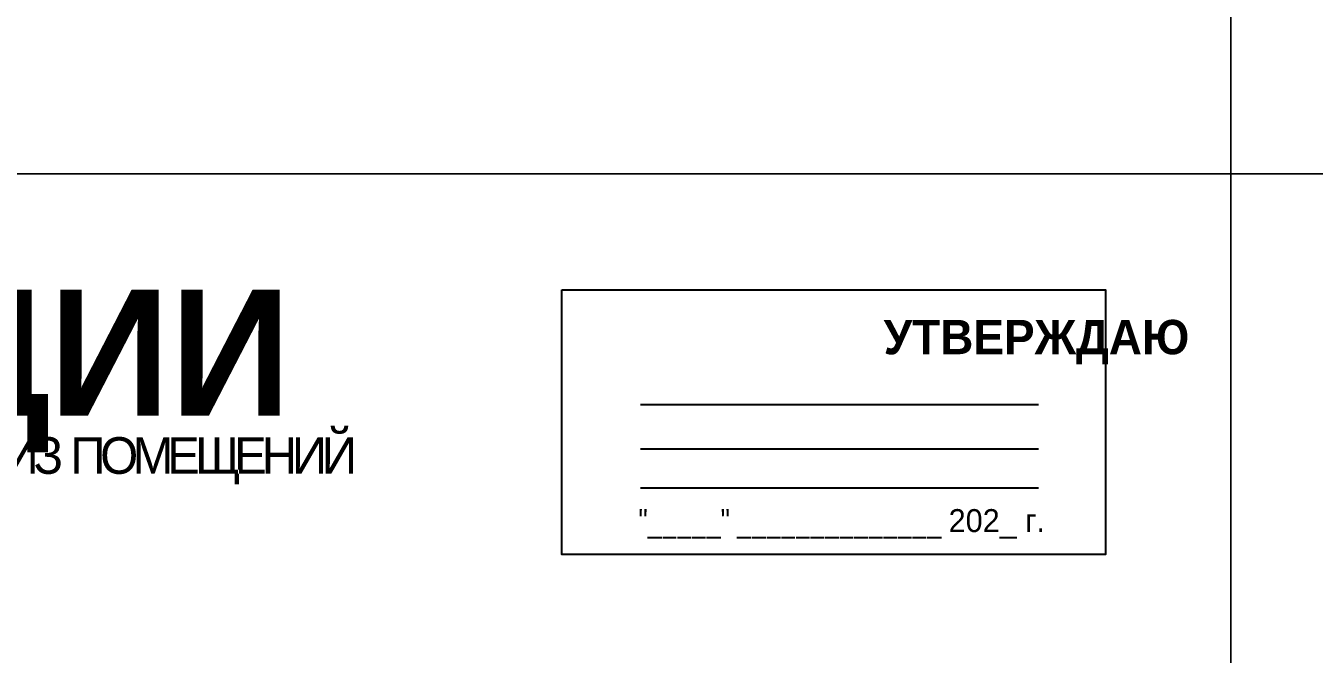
# Model space of a CAD drawing. Header units: millimetres. Extents: x 13810 to 67229, y 12374 to 21950.
# Drawn here: x 27066 to 27291.2, y 15253.6 to 15363.3 of the extents above; entities that cross this region are included whole.
import ezdxf

# ---------------------------------------------------------------- set-up
doc = ezdxf.new("R2010")
doc.units = ezdxf.units.MM
doc.styles.add('обычный', font='arial.ttf')

msp = doc.modelspace()

# ---------------------------------------------------------------- linework, layer by layer
at = {"color": 126, "lineweight": 0, "true_color": 0x008754}
for points in [[(26676.58, 15732.45), (27276.58, 15732.45), (27276.58, 15337.45), (26676.58, 15337.45)], [(27276.58, 15732.45), (27876.58, 15732.45), (27876.58, 15337.45), (27276.58, 15337.45)], [(26676.58, 15337.45), (27276.58, 15337.45), (27276.58, 14942.45), (26676.58, 14942.45)], [(27276.58, 15337.45), (27876.58, 15337.45), (27876.58, 14942.45), (27276.58, 14942.45)]]:
    msp.add_lwpolyline(points, close=True, dxfattribs=at)
msp.add_lwpolyline([(27159.66, 15317.23), (27254.67, 15317.23), (27254.67, 15271.02), (27159.66, 15271.02)], close=True)
for points in [[(27173.42, 15297.18), (27242.94, 15297.18)], [(27173.42, 15289.42), (27242.94, 15289.42)], [(27173.42, 15282.63), (27242.94, 15282.63)]]:
    msp.add_lwpolyline(points)

# ---------------------------------------------------------------- texts
at = {"lineweight": 0, "style": 'обычный'}
for s, insert, char_height, width, attachment_point in [('{\\fProxima Nova Rg|b1|i0|c204|p2;ПЛАН ЭВАКУАЦИИ}', (26835.2, 15317.23), 22, 493.8901, 1), ('\\pi-18,l18,t18;{\\fProxima Nova Rg|b1|i0|c204|p2;УТВЕРЖДАЮ\\H1.1997x; }', (27242.61, 15308.1), 6, 126.6484, 5), ('{\\fArial Narrow|b0|i0|c204|p34;"_____" ______________ \\fProxima Nova Rg|b0|i0|c204|p2;202_ г. }', (27208.57, 15276.34), 4, 78.6503, 5)]:
    msp.add_mtext(s, dxfattribs=dict(at, insert=insert, char_height=char_height, width=width, attachment_point=attachment_point))
at = {"color": 0, "lineweight": 0, "insert": (26985.47, 15291.66), "char_height": 8, "width": 449.2158, "attachment_point": 5, "style": 'обычный'}
msp.add_mtext('{\\fArial Black|b1|i0|c204|p34;\\H2x;\\T0.85;  \\fArial Narrow|b0|i0|c204|p34;\\H0.8x;\\W0.9;\\P\\fProxima Nova Rg|b0|i0|c204|p2;\\H0.5x;\\W1;\\C256;ПРИ ПОЖАРЕ  ИЛИ ДРУГИХ ЧРЕЗВЫЧАЙНЫХ СИТУАЦИЯХ  ИЗ ПОМЕЩЕНИЙ \\fProxima Nova Rg|b1|i0|c204|p2;\\H1.25x;\\PЦЭН-2: ГМО +0,00}', dxfattribs=at)

doc.saveas('drawing.dxf')
